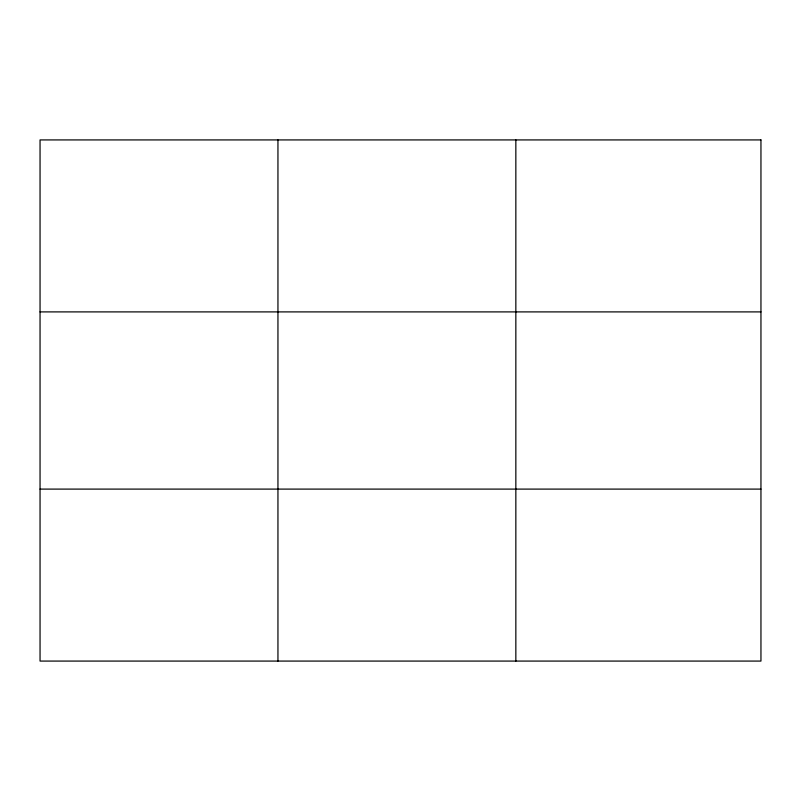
<?xml version="1.0" encoding="UTF-8"?>
<svg xmlns="http://www.w3.org/2000/svg" width="801" height="801" viewBox="0 0 801 801"><rect width="100%" height="100%" fill="white"/><g stroke="black" fill="none" stroke-linecap="round" stroke-linejoin="round"><path stroke-width="1.2" d="M277.947 661.075L277.947 139.925M515.844 661.075L515.844 139.925M40.05 311.899L760.95 311.899M40.05 489.101L760.95 489.101M760.95 139.925L760.95 661.075L40.05 661.075L40.05 139.925L760.95 139.925"/></g></svg>
